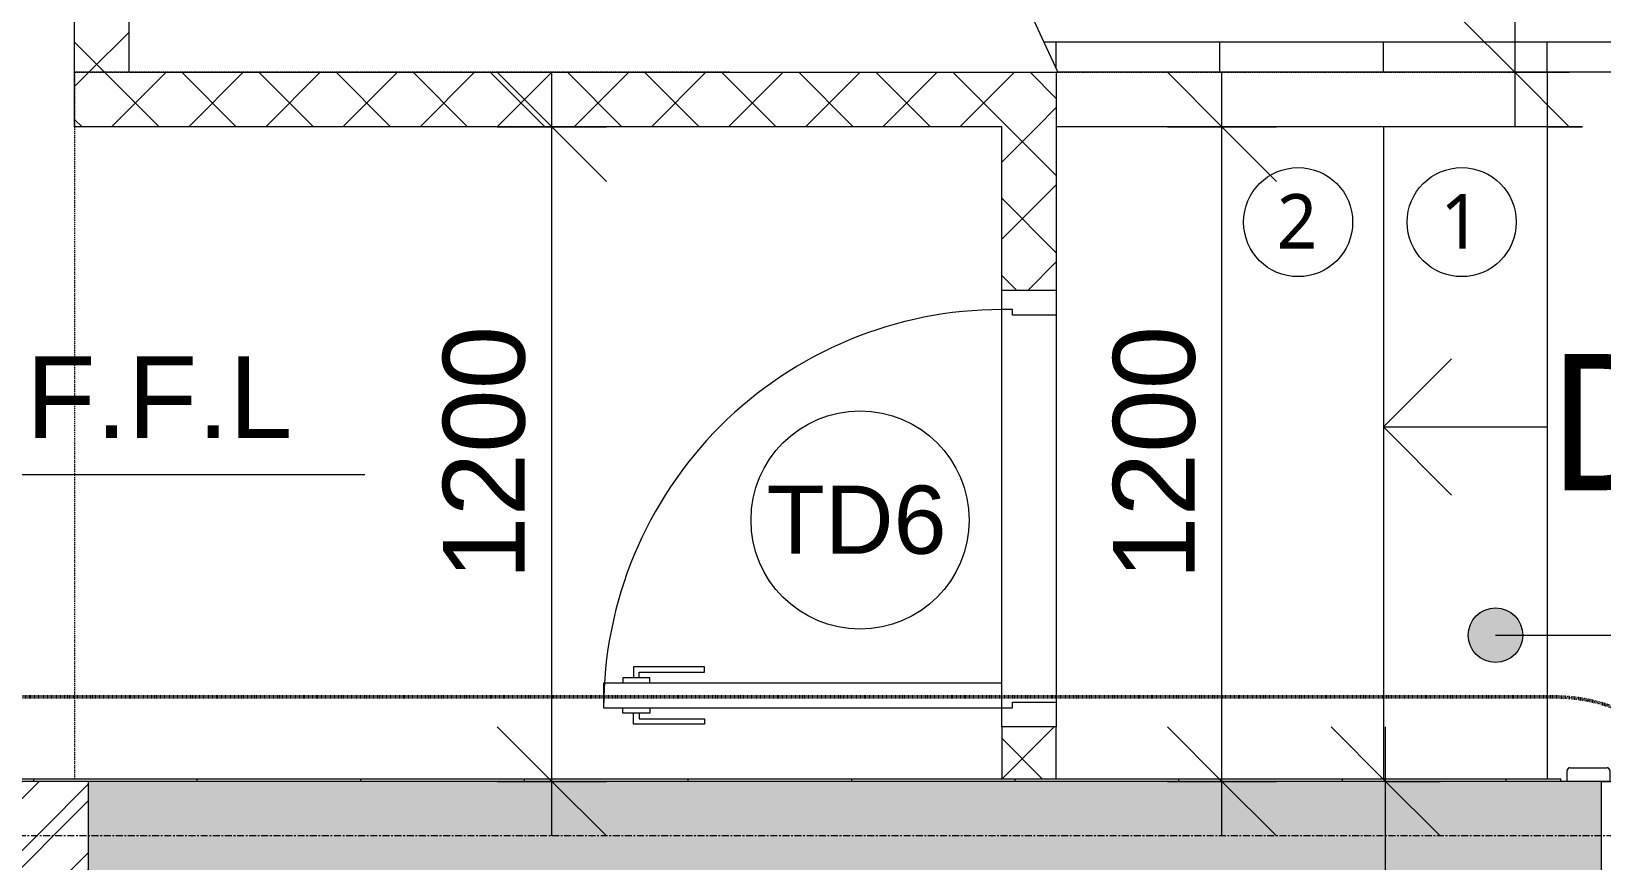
# Model space of a CAD drawing. Header units: millimetres. Extents: x -14329 to 996201, y -409013 to 338495.
# Drawn here: x -5918 to -3039, y -2308 to -788 of the extents above; entities that cross this region are included whole.
import ezdxf

# ---------------------------------------------------------------- set-up
doc = ezdxf.new("R2010")
doc.units = ezdxf.units.MM
for name, pattern in [('Callout Boundary', [2.38125, 1.190625, -1.190625]), ('Grid Line', [22.225, 12.7, -3.175, 3.175, -3.175]), ('Overhead', [3.96875, 2.38125, -1.5875])]:
    doc.linetypes.add(name, pattern=pattern)
for name, color, linetype, lineweight in [('A-ANNO-DIMS', 211, 'Continuous', 9), ('A-ANNO-DIMS-100', 211, 'Continuous', 9), ('A-ANNO-NOTE', 131, 'Continuous', 9), ('A-ANNO-SYMB', 150, 'Continuous', 9), ('A-DETL', 90, 'Continuous', 9), ('A-DETL-GENF', 92, 'Continuous', 9), ('A-DETL-THIN', 151, 'Continuous', 9), ('A-DOOR', 31, 'Continuous', 9), ('A-DOOR-IDEN', 31, 'Continuous', 18), ('A-FLOR', 192, 'Continuous', 9), ('A-FLOR-HRAL', 11, 'Continuous', 9), ('A-GENM', 13, 'Continuous', 9), ('A-WALL', 113, 'Continuous', 9), ('A-WALL-PATT', 111, 'Continuous', 18), ('S-GRID', 1, 'Continuous', 9), ('S-STRS', 31, 'Continuous', 9), ('S-STRS-ANNO', 31, 'Continuous', 9), ('S-STRS-IDEN', 31, 'Continuous', 9), ('S-STRS-MBND', 31, 'Overhead', 9)]:
    doc.layers.add(name, color=color, linetype=linetype, lineweight=lineweight)
doc.styles.add('Arial_1', font='arial.ttf', dxfattribs={"height": 150})
doc.styles.add('Arial_4', font='arial.ttf', dxfattribs={"height": 125})
doc.styles.add('Lucida Sans Unicode', font='l_10646.ttf', dxfattribs={"height": 250})
doc.styles.add('Lucida Sans Unicode_6', font='l_10646.ttf', dxfattribs={"height": 100})
doc.dimstyles.new('100', dxfattribs={"dimscale": 304.8, "dimtxt": 153.03891, "dimasz": 0.656168, "dimexe": 0.328084, "dimexo": 0.0625, "dimgap": 0.016404, "dimtad": 1, "dimdec": 0, "dimzin": 0, "dimdsep": 46, "dimtxsty": 'Arial_1', "dimblk1": 'OBLIQUE', "dimblk2": 'OBLIQUE', "dimsah": 1, "dimcen": 0.09, "dimdle": 0.328084, "dimazin": 0, "dimtfac": 1, "dimtdec": 4, "dimtix": 1, "dimtmove": 0, "dimatfit": 3, "dimfxl": 0.328084, "dimfxlon": 1, "dimtvp": 1, "dimtolj": 1, "dimtzin": 0, "dimarcsym": 2})
pattern_1 = [(45, (0, 0), (-70.7107, 70.7107), []), (135, (0, 0), (-70.7107, -70.7107), [])]

# ---------------------------------------------------------------- blocks, each defined once
blk = doc.blocks.new('BEL-TD2-BED ROOM - TD3-V2-Ground Floor Lvl')
at = {"layer": 'A-DOOR', "lineweight": 18}
for p, q in [((-563, 100), (-563, 120)), ((-558, 125), (-490, 125)), ((-485, 120), (-485, 100)), ((485, 100), (485, 120)), ((490, 125), (558, 125)), ((563, 120), (563, 100)), ((-485, 100), (-500, 100)), ((-500, 100), (-455, 100)), ((-455, 100), (-455, -46)), ((455, -46), (455, 100)), ((455, 100), (500, 100)), ((500, 100), (485, 100)), ((-472, -46), (-472, -100)), ((-455, -46), (-472, -46)), ((472, -46), (455, -46)), ((472, -100), (472, -46)), ((-563, -120), (-563, -100)), ((-500, -100), (-485, -100)), ((-472, -100), (-500, -100)), ((-485, -100), (-485, -120)), ((423, -100), (423, -1100)), ((472, -100), (423, -100)), ((472, -100), (472, -1100)), ((500, -100), (472, -100)), ((485, -120), (485, -100)), ((485, -100), (500, -100)), ((563, -100), (563, -120)), ((-490, -125), (-558, -125)), ((558, -125), (490, -125)), ((472, -1100), (423, -1100))]:
    blk.add_line(p, q, dxfattribs=at)
for centre, start, end in [((-558, 120), 90, 180), ((-490, 120), 0, 90), ((490, 120), 90, 180), ((558, 120), 0, 90), ((-558, -120), 180, 270), ((-490, -120), 270, 0), ((490, -120), 180, 270), ((558, -120), 270, 0)]:
    blk.add_arc(centre, 5, start, end, dxfattribs=at)
at = {"layer": 'A-DOOR'}
for centre, radius, start, end in [((-558, 120), 5, 150, 180), ((-558, 120), 5, 90, 120), ((-490, 120), 5, 60, 90), ((-490, 120), 5, 0, 30), ((490, 120), 5, 150, 180), ((490, 120), 5, 90, 120), ((558, 120), 5, 60, 90), ((558, 120), 5, 0, 30), ((465, -161.7), 939.1, 176.2305, 267.434), ((-558, -120), 5, 180, 210), ((-558, -120), 5, 240, 270), ((-490, -120), 5, 270, 300), ((-490, -120), 5, 330, 360), ((490, -120), 5, 180, 210), ((490, -120), 5, 240, 270), ((558, -120), 5, 270, 300), ((558, -120), 5, 330, 0)]:
    blk.add_arc(centre, radius, start, end, dxfattribs=at)
blk = doc.blocks.new('Top Rail Type - Top Rail_Internal_-V4-Ground Floor Lvl')
at = {"layer": 'A-FLOR-HRAL'}
for p, q in [((-4080.1, -767.8), (-4061.4, -807.8)), ((-1938.9, -767.8), (-4080.1, -767.8)), ((-1938.9, -807.8), (-1938.9, -767.8)), ((-1938.9, -807.8), (-4061.4, -807.8))]:
    blk.add_line(p, q, dxfattribs=at)
blk = doc.blocks.new('Single_Flush_Door_-_Modern_12229 - TD6-882577-Ground Floor Lvl')
at = {"layer": 'A-DOOR'}
for p, q in [((-320, 780), (-365, 780)), ((-365, 780), (-365, 50)), ((-320, 50), (-320, 780)), ((-395, 725), (-375, 725)), ((-395, 595), (-395, 725)), ((-375, 745), (-365, 745)), ((-375, 695), (-375, 745)), ((-310, 745), (-320, 745)), ((-310, 695), (-310, 745)), ((-290, 725), (-310, 725)), ((-290, 595), (-290, 725)), ((-385, 715), (-385, 595)), ((-375, 715), (-385, 715)), ((-365, 695), (-375, 695)), ((-320, 695), (-310, 695)), ((-310, 715), (-300, 715)), ((-300, 715), (-300, 595)), ((-385, 595), (-395, 595)), ((-300, 595), (-290, 595)), ((-365, 50), (-320, 50))]:
    blk.add_line(p, q, dxfattribs=at)
at = {"layer": 'A-DOOR', "lineweight": 18}
for p, q in [((-400, 50), (-365, 50)), ((-365, 50), (-365, 30)), ((-365, 30), (-355, 30)), ((-355, 30), (-355, -50)), ((355, -50), (355, 30)), ((355, 30), (365, 30)), ((365, 50), (400, 50)), ((365, 30), (365, 50)), ((-355, -50), (-400, -50)), ((400, -50), (355, -50))]:
    blk.add_line(p, q, dxfattribs=at)
at = {"layer": 'A-DOOR'}
blk.add_arc((-365, 50), 730, 360, 90, dxfattribs=at)
blk = doc.blocks.new('SKIRTING-1 - SKIRTING-1-1130695-Ground Floor Lvl')
at = {"layer": 'A-GENM'}
for p, q in [((-7038.9, -2157.8), (-5913.9, -2157.8)), ((-5913.9, -2157.8), (-5613.9, -2157.8)), ((-5913.9, -2162.8), (-5913.9, -2157.8)), ((-5613.9, -2157.8), (-5313.9, -2157.8)), ((-5613.9, -2162.8), (-5613.9, -2157.8)), ((-5313.9, -2157.8), (-5013.9, -2157.8)), ((-5313.9, -2162.8), (-5313.9, -2157.8)), ((-5013.9, -2157.8), (-4713.9, -2157.8)), ((-5013.9, -2162.8), (-5013.9, -2157.8)), ((-4713.9, -2157.8), (-4413.9, -2157.8)), ((-4713.9, -2162.8), (-4713.9, -2157.8)), ((-4413.9, -2157.8), (-4113.9, -2157.8)), ((-4413.9, -2162.8), (-4413.9, -2157.8)), ((-4113.9, -2157.8), (-3813.9, -2157.8)), ((-4113.9, -2162.8), (-4113.9, -2157.8)), ((-3813.9, -2157.8), (-3513.9, -2157.8)), ((-3813.9, -2162.8), (-3813.9, -2157.8)), ((-3513.9, -2157.8), (-3213.9, -2157.8)), ((-3513.9, -2162.8), (-3513.9, -2157.8)), ((-3213.9, -2157.8), (-3113.9, -2157.8)), ((-3213.9, -2162.8), (-3213.9, -2157.8)), ((-3113.9, -2162.8), (-3113.9, -2157.8)), ((-5913.9, -2162.8), (-6988.9, -2162.8)), ((-5813.9, -2162.8), (-5913.9, -2162.8))]:
    blk.add_line(p, q, dxfattribs=at)
blk = doc.blocks.new('DIMBLOCK55-Ground Floor Lvl')
at = {"layer": 'A-ANNO-DIMS-100', "transparency": 16777216}
for p, q in [((-3198.1, 437.2), (-3298.1, 537.2)), ((-3198.1, 537.2), (-3198.1, -962.8)), ((-3098.1, 437.2), (-3298.1, 437.2)), ((-3198.1, 437.2), (-3098.1, 337.2)), ((-3198.1, 437.2), (-3098.1, 437.2)), ((-3198.1, -862.8), (-3298.1, -762.8)), ((-3098.1, -862.8), (-3298.1, -862.8)), ((-3198.1, -862.8), (-3098.1, -962.8)), ((-3198.1, -862.8), (-3098.1, -862.8))]:
    blk.add_line(p, q, dxfattribs=at)
at = {"layer": 'A-ANNO-DIMS-100', "color": 0, "transparency": 16777216, "insert": (-3397.8, -443.6), "char_height": 150, "width": 553.765, "attachment_point": 1, "rotation": 90, "line_spacing_factor": 0.941778, "style": 'Arial_1'}
blk.add_mtext('1300', dxfattribs=at)
blk = doc.blocks.new('_Oblique')
at = {"color": 0, "linetype": 'ByBlock', "lineweight": -2}
blk.add_line((-0.5, -0.5), (0.5, 0.5), dxfattribs=at)
blk = doc.blocks.new('DIMBLOCK102-Ground Floor Lvl')
at = {"layer": 'A-ANNO-DIMS-100', "transparency": 16777216}
for p, q in [((-3435, -2162.8), (-3535, -2062.8)), ((-3435, -3062.8), (-3435, -2062.8)), ((-3335, -2162.8), (-3535, -2162.8)), ((-3435, -2162.8), (-3335, -2262.8)), ((-3435, -2162.8), (-3335, -2162.8)), ((-3435, -3062.8), (-3535, -2962.8)), ((-3335, -3062.8), (-3535, -3062.8)), ((-3435, -3062.8), (-3335, -3162.8)), ((-3435, -3062.8), (-3335, -3062.8))]:
    blk.add_line(p, q, dxfattribs=at)
at = {"layer": 'A-ANNO-DIMS-100', "color": 0, "transparency": 16777216, "insert": (-3634.7, -2785.9), "char_height": 150, "width": 415.324, "attachment_point": 1, "rotation": 90, "line_spacing_factor": 0.941778, "style": 'Arial_1'}
blk.add_mtext('900', dxfattribs=at)
blk = doc.blocks.new('DIMBLOCK103-Ground Floor Lvl')
at = {"layer": 'A-ANNO-DIMS-100', "transparency": 16777216}
for p, q in [((-4963.8, -962.8), (-5063.8, -862.8)), ((-4963.8, -2262.8), (-4963.8, -862.8)), ((-5063.8, -962.8), (-4863.8, -962.8)), ((-4963.8, -962.8), (-5063.8, -962.8)), ((-4963.8, -962.8), (-4863.8, -1062.8)), ((-4963.8, -2162.8), (-5063.8, -2062.8)), ((-5063.8, -2162.8), (-4863.8, -2162.8)), ((-4963.8, -2162.8), (-5063.8, -2162.8)), ((-4963.8, -2162.8), (-4863.8, -2262.8))]:
    blk.add_line(p, q, dxfattribs=at)
at = {"layer": 'A-ANNO-DIMS-100', "color": 0, "transparency": 16777216, "insert": (-5163.6, -1793.6), "char_height": 150, "width": 553.765, "attachment_point": 1, "rotation": 90, "line_spacing_factor": 0.941778, "style": 'Arial_1'}
blk.add_mtext('1200', dxfattribs=at)
blk = doc.blocks.new('BEL-DOOR TAG - BEL-DOOR TAG-559591-Ground Floor Lvl')
at = {"layer": 'A-DOOR-IDEN'}
blk.add_circle((-0.464, 0.805), 2, dxfattribs=at)
blk = doc.blocks.new('125-lvl - BEL-LVL-1026112-Ground Floor Lvl')
at = {"layer": 'A-ANNO-NOTE'}
h = blk.add_hatch(color=256, dxfattribs=at)
edge = h.paths.add_edge_path()
edge.add_line((0, 0), (0, 1))
edge.add_arc((0, 0), 1, 0, 90, ccw=False)
edge.add_line((1, 0), (0, 0))
h = blk.add_hatch(color=256, dxfattribs=at)
edge = h.paths.add_edge_path()
edge.add_line((0, 0), (0, -1))
edge.add_arc((0, 0), 1, 180, 270, ccw=False)
edge.add_line((-1, 0), (0, 0))
for p, q in [((0, 0), (0, 1.576)), ((0, 1), (0, 0)), ((0, 0), (-1.454, 0)), ((0, 0), (-1, 0)), ((0, 0), (2.778, 0)), ((0, 0), (0, -1.457)), ((0, -1), (0, 0)), ((0, 0), (1, 0)), ((2.778, 0), (14.847, 0))]:
    blk.add_line(p, q, dxfattribs=at)
blk.add_circle((0, 0), 1, dxfattribs=at)
for start, end in [(0, 90), (180, 270)]:
    blk.add_arc((0, 0), 1, start, end, dxfattribs=at)
blk = doc.blocks.new('step-numbering - External finishes-tag-1023582-Ground Floor Lvl')
at = {"layer": 'A-ANNO-NOTE'}
blk.add_circle((0, 0), 1, dxfattribs=at)
blk = doc.blocks.new('DIMBLOCK130-Ground Floor Lvl')
at = {"layer": 'A-ANNO-DIMS-100', "transparency": 16777216}
for p, q in [((-3735, -962.8), (-3835, -862.8)), ((-3735, -2262.8), (-3735, -862.8)), ((-3835, -962.8), (-3635, -962.8)), ((-3735, -962.8), (-3835, -962.8)), ((-3735, -962.8), (-3635, -1062.8)), ((-3735, -2162.8), (-3835, -2062.8)), ((-3835, -2162.8), (-3635, -2162.8)), ((-3735, -2162.8), (-3835, -2162.8)), ((-3735, -2162.8), (-3635, -2262.8))]:
    blk.add_line(p, q, dxfattribs=at)
at = {"layer": 'A-ANNO-DIMS-100', "color": 0, "transparency": 16777216, "insert": (-3934.8, -1793.6), "char_height": 150, "width": 553.765, "attachment_point": 1, "rotation": 90, "line_spacing_factor": 0.941778, "style": 'Arial_1'}
blk.add_mtext('1200', dxfattribs=at)

msp = doc.modelspace()

# ---------------------------------------------------------------- hatches: boundary and pattern name
at = {"layer": 'A-DETL-GENF'}
h = msp.add_hatch(color=8, dxfattribs=at)
h.paths.add_polyline_path([(336.149, -18077.829), (723.647, -18077.829), (723.647, -17877.829), (323.649, -17877.829), (323.649, -18077.829), (334.922, -18077.829)])
h.paths.add_polyline_path([(6323.647, -18077.829), (6723.647, -18077.829), (6723.647, -17877.829), (6323.647, -17877.829), (6323.647, -17977.829)])
h.paths.add_polyline_path([(323.649, -13377.849), (523.649, -13377.849), (523.649, -12977.849), (323.649, -12977.849), (323.649, -13117.849)])
h.paths.add_polyline_path([(6723.647, -12077.869), (6723.647, -11677.869), (6523.647, -11677.869), (6523.647, -12077.869), (6710.744, -12077.869)])
h.paths.add_polyline_path([(-7038.853, -11212.83), (-7038.853, -10212.83), (-6038.853, -10012.83), (-6038.853, -9762.83), (-7238.853, -9762.83), (-7238.853, -11212.83)])
h.paths.add_polyline_path([(-1713.853, -10212.83), (-1713.853, -8428.114), (-1963.853, -8428.114), (-1963.853, -9762.83), (-2713.853, -9762.83), (-2713.853, -10012.83), (-1868.782, -10181.844)])
h.paths.add_polyline_path([(3486.147, -7027.83), (3736.147, -7027.83), (3736.147, -6227.83), (3486.147, -6227.83), (3486.147, -6777.83)])
h.paths.add_polyline_path([(3522.2, -2962.83), (3736.147, -2962.83), (3736.147, -2162.83), (3486.147, -2162.83), (3486.147, -2962.83)])
h.paths.add_polyline_path([(-7038.853, -2762.83), (-6988.853, -2762.83), (-6988.853, -2162.83), (-7238.853, -2162.83), (-7238.853, -2762.83), (-7049.664, -2762.83)])
h.paths.add_polyline_path([(-3038.853, -2362.83), (-3038.853, -2162.83), (-5813.853, -2162.83), (-5813.853, -2362.83), (-3138.853, -2362.83)])
h.paths.add_polyline_path([(-5232.186, 437.17), (-3038.853, 437.17), (-3038.853, 637.17), (-5813.853, 637.17), (-5813.853, 437.17), (-5738.853, 437.17)])
h.paths.add_polyline_path([(-6988.853, 437.17), (-6989.707, 1037.17), (-7238.853, 1037.17), (-7238.853, 437.17), (-7038.853, 437.17)])
h.paths.add_polyline_path([(3486.147, 4222.17), (3736.147, 4222.17), (3736.147, 5022.17), (3486.147, 5022.17), (3486.147, 4772.17)])
h.paths.add_polyline_path([(-2838.853, 4772.17), (-2788.853, 4772.17), (-2788.853, 7137.17), (-3788.853, 7137.17), (-3788.853, 6787.17), (-3038.853, 6787.17), (-3038.853, 4772.17), (-2842.403, 4772.17)])
h.paths.add_polyline_path([(-6803.327, 6787.17), (-6238.853, 6787.17), (-6238.853, 7137.17), (-7238.853, 7137.17), (-7238.853, 6787.17), (-7038.853, 6787.17)])
at = {"layer": 'A-WALL-PATT', "lineweight": 9}
h = msp.add_hatch(dxfattribs=at)
h.set_pattern_fill('FP_3', color=256, style=0, pattern_type=2)
h.set_pattern_definition(pattern_1)
h.paths.add_polyline_path([(-5838.853, -862.83), (-5738.853, -862.83), (-5738.853, 437.17), (-5838.853, 437.17), (-5838.853, 424.267)])
h = msp.add_hatch(dxfattribs=at)
h.set_pattern_fill('FP_3', color=256, style=0, pattern_type=2)
h.set_pattern_definition(pattern_1)
h.paths.add_polyline_path([(-4038.853, -962.83), (-4038.853, -862.83), (-5838.853, -862.83), (-5838.853, -962.83), (-4063.59, -962.83)])
h = msp.add_hatch(dxfattribs=at)
h.set_pattern_fill('FP_3', color=256, style=0, pattern_type=2)
h.set_pattern_definition(pattern_1)
h.paths.add_polyline_path([(-4038.853, -2157.83), (-4038.853, -2062.83), (-4138.853, -2062.83), (-4138.853, -2157.83), (-4043.853, -2157.83)])
h.paths.add_polyline_path([(-4038.853, -1262.83), (-4038.853, -962.83), (-4138.853, -962.83), (-4138.853, -1262.83)])
h = msp.add_hatch(dxfattribs=at)
h.set_pattern_fill('FP_2', color=256, style=0, pattern_type=2)
h.set_pattern_definition([(45, (0, 0), (-62.8618, 62.8618), []), (45, (0, 95.25), (-62.8618, 62.8618), [])])
h.paths.add_polyline_path([(-5813.853, -2362.83), (-5813.853, -2162.83), (-6988.853, -2162.83), (-6988.853, -2362.83), (-6019.728, -2362.83)])
at = {"layer": 'S-STRS-IDEN'}
h = msp.add_hatch(color=256, dxfattribs=at)
edge = h.paths.add_edge_path()
edge.add_arc((-3233.329, -1894.74), 50, 0, 360)

# ---------------------------------------------------------------- linework, layer by layer
at = {"layer": 'A-ANNO-SYMB', "linetype": 'Callout Boundary', "lineweight": 50}
msp.add_line((-3123.321, -2007.978), (-7280.657, -2007.978), dxfattribs=at)
msp.add_arc((-3123.321, -2307.978), 300, 0, 90, dxfattribs=at)
at = {"layer": 'A-DETL'}
msp.add_line((-3138.853, -962.83), (-3073.853, -962.83), dxfattribs=at)
at = {"layer": 'A-DETL-THIN'}
for p, q in [((-3038.853, -2162.83), (-5813.853, -2162.83)), ((-5813.853, -2162.83), (-5813.853, -2362.83)), ((-3038.853, -2362.83), (-3038.853, -2162.83))]:
    msp.add_line(p, q, dxfattribs=at)
at = {"layer": 'A-FLOR'}
msp.add_line((-4038.853, -862.83), (-4035.753, -862.83), dxfattribs=at)
at = {"layer": 'A-WALL', "lineweight": 18}
for p, q in [((-5838.853, -962.83), (-5838.853, 437.17)), ((-5738.853, -862.83), (-5738.853, 437.17)), ((-5738.853, -862.83), (-4038.853, -862.83)), ((-4038.853, -862.83), (-4038.853, -1262.83)), ((-4138.853, -962.83), (-5838.853, -962.83)), ((-4138.853, -1262.83), (-4138.853, -962.83)), ((-4038.853, -1262.83), (-4138.853, -1262.83)), ((-4138.853, -2062.83), (-4138.853, -2157.83)), ((-4038.853, -2062.83), (-4138.853, -2062.83)), ((-4038.853, -2157.83), (-4038.853, -2062.83))]:
    msp.add_line(p, q, dxfattribs=at)
at = {"layer": 'A-WALL'}
for p, q in [((-3073.853, -962.83), (-4038.853, -962.83)), ((-4138.853, -2027.83), (-4138.853, -1297.83)), ((-4038.853, -1307.83), (-4038.853, -2017.83))]:
    msp.add_line(p, q, dxfattribs=at)
at = {"layer": 'S-GRID', "linetype": 'Grid Line'}
msp.add_line((7895.601, -2262.83), (-11133.357, -2262.83), dxfattribs=at)
at = {"layer": 'S-STRS'}
for p, q in [((-4038.853, -856.182), (-4038.853, -807.83)), ((-3738.853, -862.83), (-3738.853, -807.83)), ((-3438.853, -862.83), (-3438.853, -807.83)), ((-3138.853, -862.83), (-3138.853, -807.83)), ((-3738.853, -862.83), (-4035.753, -862.83)), ((-3438.853, -862.83), (-3738.853, -862.83)), ((-3138.853, -862.83), (-3438.853, -862.83)), ((-2838.853, -862.83), (-3138.853, -862.83)), ((-3138.853, -862.83), (-3138.853, -2157.83)), ((-3438.853, -962.83), (-3438.853, -2157.83))]:
    msp.add_line(p, q, dxfattribs=at)
at = {"layer": 'S-STRS-ANNO'}
for q in [(-3313.853, -1387.83), (-3138.853, -1512.83), (-3313.853, -1637.83)]:
    msp.add_line((-3438.853, -1512.83), q, dxfattribs=at)
at = {"layer": 'S-STRS-IDEN'}
msp.add_line((-3233.329, -1894.74), (-2862.19, -1894.74), dxfattribs=at)
msp.add_circle((-3233.329, -1894.74), 50, dxfattribs=at)
at = {"layer": 'S-STRS-MBND'}
for p, q in [((-5838.853, -862.83), (-5838.853, 437.17)), ((-5838.853, -862.83), (-5838.853, -2157.83)), ((-5838.853, -862.83), (-3138.853, -862.83)), ((-4638.853, -862.83), (-5838.853, -862.83)), ((-4035.753, -862.83), (-4038.853, -862.83)), ((-2838.853, -862.83), (-3138.853, -862.83)), ((-3138.853, -862.83), (-3138.853, -2157.83))]:
    msp.add_line(p, q, dxfattribs=at)
at = {"layer": 'S-STRS-MBND', "linetype": 'Continuous'}
msp.add_line((-4061.4, -807.83), (-4035.753, -862.83), dxfattribs=at)

# ---------------------------------------------------------------- block references
at = {"layer": 'A-ANNO-NOTE', "xscale": 100, "yscale": 100, "zscale": 100}
for name, p in [('step-numbering - External finishes-tag-1023582-Ground Floor Lvl', (-3595.318, -1137.447)), ('step-numbering - External finishes-tag-1023582-Ground Floor Lvl', (-3295.318, -1137.447)), ('125-lvl - BEL-LVL-1026112-Ground Floor Lvl', (-6791.294, -1600.332))]:
    msp.add_blockref(name, p, dxfattribs=at)
at = {"layer": 'A-DOOR', "rotation": 89.99999999999991}
msp.add_blockref('Single_Flush_Door_-_Modern_12229 - TD6-882577-Ground Floor Lvl', (-4088.853, -1662.83), dxfattribs=at)
at = {"layer": 'A-DOOR'}
msp.add_blockref('BEL-TD2-BED ROOM - TD3-V2-Ground Floor Lvl', (-2538.853, -2262.83), dxfattribs=at)
at = {"layer": 'A-DOOR-IDEN', "xscale": 99.99999999999993, "yscale": 99.99999999999993, "zscale": 99.99999999999993}
msp.add_blockref('BEL-DOOR TAG - BEL-DOOR TAG-559591-Ground Floor Lvl', (-4352.15, -1764.098), dxfattribs=at)
at = {"layer": 'A-FLOR-HRAL'}
msp.add_blockref('Top Rail Type - Top Rail_Internal_-V4-Ground Floor Lvl', (0, 0), dxfattribs=at)
at = {"layer": 'A-GENM'}
msp.add_blockref('SKIRTING-1 - SKIRTING-1-1130695-Ground Floor Lvl', (0, 0), dxfattribs=at)

# ---------------------------------------------------------------- texts
at = {"layer": 'A-ANNO-NOTE', "attachment_point": 1}
for s, insert, char_height, width, style in [('2', (-3634.589, -1086.025), 100, 104.21937, 'Lucida Sans Unicode_6'), ('1', (-3334.589, -1086.025), 100, 104.21937, 'Lucida Sans Unicode_6'), ('+0.15 F.F.L', (-6516.535, -1383.463), 150, 1338.81813, 'Arial_1')]:
    msp.add_mtext(s, dxfattribs=dict(at, insert=insert, char_height=char_height, width=width, style=style))
at = {"layer": 'A-DOOR-IDEN', "lineweight": 9, "insert": (-4569.902, -1620.489), "char_height": 125, "width": 408.86062, "attachment_point": 1, "style": 'Arial_4'}
msp.add_mtext('TD6', dxfattribs=at)
at = {"layer": 'S-STRS-IDEN', "insert": (-3138.08, -1379.323), "char_height": 250, "width": 617.63695, "attachment_point": 1, "line_spacing_factor": 1.002394, "style": 'Lucida Sans Unicode'}
msp.add_mtext('DN', dxfattribs=at)

# ---------------------------------------------------------------- dimensions: what is measured, and where the dimension line sits
at = {"layer": 'A-ANNO-DIMS'}
for base, p1, p2, override, picture, middle in [((-3198.091, -862.83), (-3098.091, 437.17), (-3098.091, -862.83), {"dimpost": '<>', "dimfxl": 1300}, 'DIMBLOCK55-Ground Floor Lvl', (-3279.728, -212.83)), ((-4963.828, -962.83), (-5063.828, -2162.83), (-5063.828, -962.83), {"dimpost": '<>', "dimfxl": 1200}, 'DIMBLOCK103-Ground Floor Lvl', (-5045.414, -1562.83)), ((-3735.024, -962.83), (-3835.024, -2162.83), (-3835.024, -962.83), {"dimpost": '<>', "dimfxl": 1200}, 'DIMBLOCK130-Ground Floor Lvl', (-3816.61, -1562.83)), ((-3434.998, -2162.83), (-3334.998, -3062.83), (-3334.998, -2162.83), {"dimpost": '<>', "dimfxl": 900}, 'DIMBLOCK102-Ground Floor Lvl', (-3516.584, -2612.83))]:
    dim = msp.add_linear_dim(base=base, p1=p1, p2=p2, angle=90, dimstyle='100', override=override, dxfattribs=at)
    dim.commit()
    dim.dimension.update_dxf_attribs({"geometry": picture, "text_midpoint": middle})

doc.saveas('drawing.dxf')
